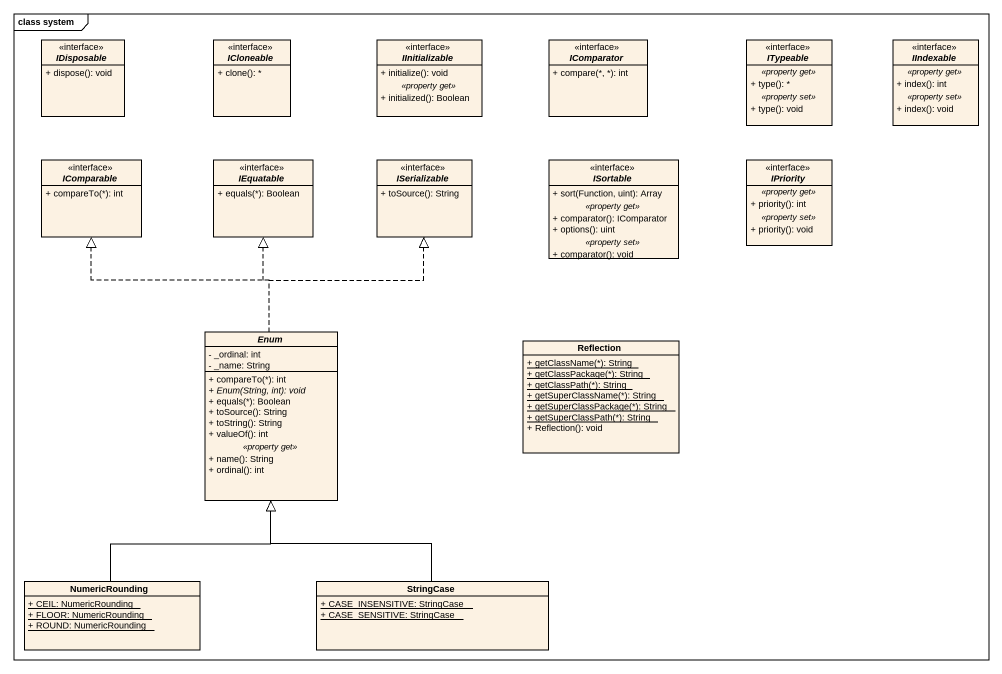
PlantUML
@startuml
mainframe class system
hide circle
hide empty members
skinparam classAttributeIconSize 0
interface IDisposable <<interface>> {
  + dispose(): void
}
interface ICloneable <<interface>> {
  + clone(): *
}
interface IInitializable <<interface>> {
  + initialize(): void
  .. <<property get>> ..
  + initialized(): Boolean
}
interface IComparator <<interface>> {
  + compare(*, *): int
}
interface ITypeable <<interface>> {
  .. <<property get>> ..
  + type(): *
  .. <<property set>> ..
  + type(): void
}
interface IIndexable <<interface>> {
  .. <<property get>> ..
  + index(): int
  .. <<property set>> ..
  + index(): void
}
interface IComparable <<interface>> {
  + compareTo(*): int
}
interface IEquatable <<interface>> {
  + equals(*): Boolean
}
interface ISerializable <<interface>> {
  + toSource(): String
}
interface ISortable <<interface>> {
  + sort(Function, uint): Array
  .. <<property get>> ..
  + comparator(): IComparator
  + options(): uint
  .. <<property set>> ..
  + comparator(): void
}
interface IPriority <<interface>> {
  .. <<property get>> ..
  + priority(): int
  .. <<property set>> ..
  + priority(): void
}
abstract class "Enum" as Enum_ {
  - _ordinal: int
  - _name: String
  --
  + compareTo(*): int
  {abstract} + Enum(String, int): void
  + equals(*): Boolean
  + toSource(): String
  + toString(): String
  + valueOf(): int
  .. <<property get>> ..
  + name(): String
  + ordinal(): int
}
class Reflection {
  {static} + getClassName(*): String
  {static} + getClassPackage(*): String
  {static} + getClassPath(*): String
  {static} + getSuperClassName(*): String
  {static} + getSuperClassPackage(*): String
  {static} + getSuperClassPath(*): String
  + Reflection(): void
}
class NumericRounding {
  {static} + CEIL: NumericRounding
  {static} + FLOOR: NumericRounding
  {static} + ROUND: NumericRounding
}
class StringCase {
  {static} + CASE_INSENSITIVE: StringCase
  {static} + CASE_SENSITIVE: StringCase
}
Enum_ .up.|> IComparable
Enum_ .up.|> IEquatable
Enum_ .up.|> ISerializable
NumericRounding -up-|> Enum_
StringCase -up-|> Enum_
@enduml
